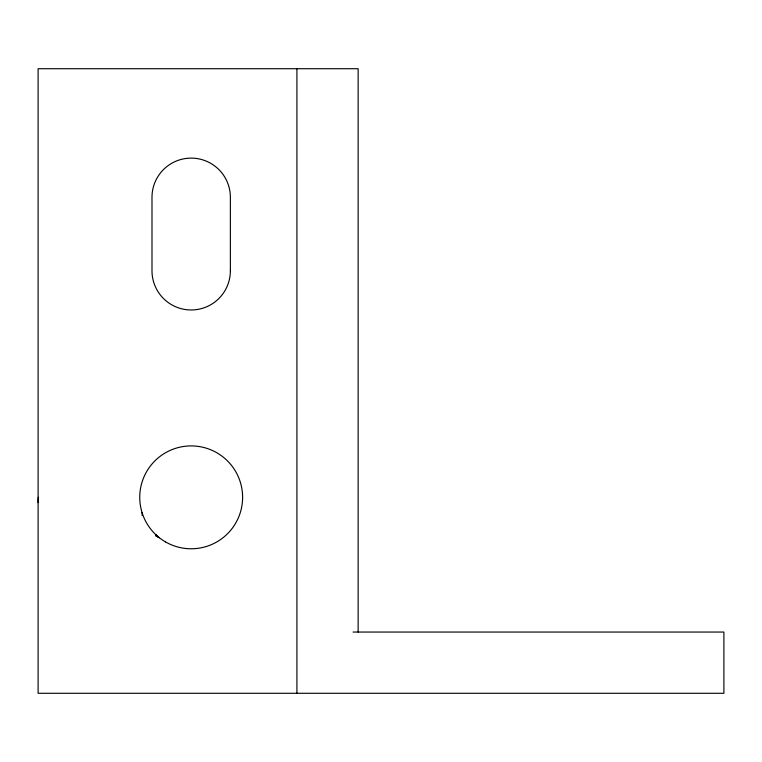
<?xml version="1.0" encoding="UTF-8"?>
<svg xmlns="http://www.w3.org/2000/svg" width="762" height="762" viewBox="0 0 762 762"><rect width="100%" height="100%" fill="white"/><g stroke="black" fill="none" stroke-linecap="round" stroke-linejoin="round"><path stroke-width="1.14" d="M353.082 632.05L723.9 632.05L723.9 693.287L38.1 693.287L38.1 68.713L358.14 68.713L358.14 632.05M156.524 536.324L155.743 534.619L158.467 537.286L155.743 534.619L156.181 536.429M155.743 534.619L156.867 536.286M142.056 512.588L142.18 515.56M296.913 68.713L296.913 693.287M157.963 537.162A3.058 3.058 0 0 1 159.391 537.782M38.1 502.596A61.236 61.236 0 0 1 38.329 497.253M230.372 270.786L230.372 197.301A39.186 39.186 0 0 0 191.176 158.115A39.186 39.186 0 0 0 151.99 197.301L151.99 270.786A39.186 39.186 0 0 0 191.176 309.972A39.186 39.186 0 0 0 230.372 270.786M165.459 541.887A51.435 51.435 0 0 0 242.611 497.338A51.435 51.435 0 0 0 165.459 452.799A51.435 51.435 0 0 0 165.459 541.887"/></g></svg>
